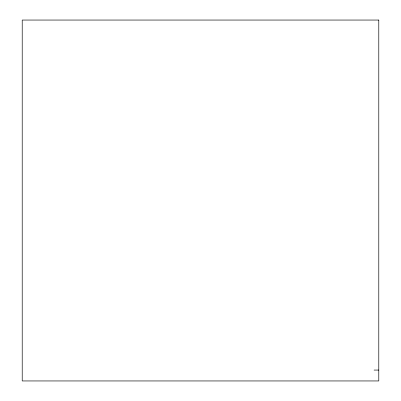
<?xml version="1.0" encoding="UTF-8"?>
<svg xmlns="http://www.w3.org/2000/svg" width="401" height="401" viewBox="0 0 401 401"><rect width="100%" height="100%" fill="white"/><g stroke="black" fill="none" stroke-linecap="round" stroke-linejoin="round"><path stroke-width="0.6" d="M374.048 370.068L378.785 370.068M378.785 20.05L22.215 20.05L22.215 380.95L378.785 380.95L378.785 20.05"/></g></svg>
